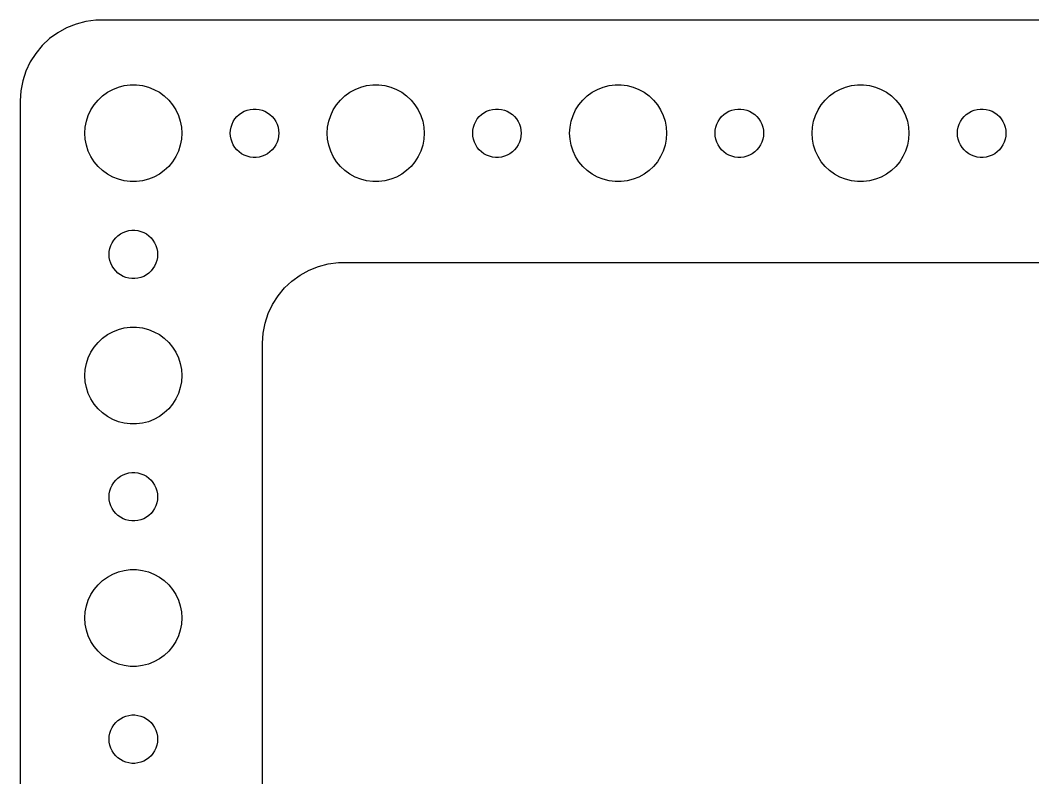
# Model space of a CAD drawing. Header units: metres. Extents: x -67 to 67, y -44 to 44.
# Drawn here: x -67 to -4.3, y -2.4 to 44.5 of the extents above; entities that cross this region are included whole.
import ezdxf

# ---------------------------------------------------------------- set-up
doc = ezdxf.new("R2010")
doc.units = ezdxf.units.M

msp = doc.modelspace()

# ---------------------------------------------------------------- linework, layer by layer
for p, q in [((-62.3139, 44.4901), (-62.9369, 44.4114)), ((62.3139, 44.4901), (-62.3139, 44.4901)), ((-64.1289, 44.0241), (-64.6791, 43.7216)), ((-63.5451, 44.2553), (-64.1289, 44.0241)), ((-62.9369, 44.4114), (-63.5451, 44.2553)), ((-65.1871, 43.3526), (-65.6448, 42.9227)), ((-64.6791, 43.7216), (-65.1871, 43.3526)), ((-65.6448, 42.9227), (-66.0451, 42.4389)), ((-66.0451, 42.4389), (-66.3815, 41.9088)), ((-66.3815, 41.9088), (-66.6489, 41.3406)), ((-66.8429, 40.7434), (-66.9606, 40.1267)), ((-66.6489, 41.3406), (-66.8429, 40.7434)), ((-66.9606, 40.1267), (-67, 39.5)), ((-61.6075, 40.033), (-61.2773, 40.2145)), ((-61.2773, 40.2145), (-60.927, 40.3532)), ((-60.927, 40.3532), (-60.5621, 40.4469)), ((-60.5621, 40.4469), (-60.1884, 40.4941)), ((-60.1884, 40.4941), (-59.8116, 40.4941)), ((-59.8116, 40.4941), (-59.4379, 40.4469)), ((-59.4379, 40.4469), (-59.0729, 40.3532)), ((-59.0729, 40.3532), (-58.7227, 40.2145)), ((-58.7227, 40.2145), (-58.3925, 40.033)), ((-46.6075, 40.033), (-46.2773, 40.2145)), ((-46.2773, 40.2145), (-45.927, 40.3532)), ((-45.927, 40.3532), (-45.5621, 40.4469)), ((-45.5621, 40.4469), (-45.1884, 40.4941)), ((-45.1884, 40.4941), (-44.8116, 40.4941)), ((-44.8116, 40.4941), (-44.4379, 40.4469)), ((-44.4379, 40.4469), (-44.0729, 40.3532)), ((-44.0729, 40.3532), (-43.7227, 40.2145)), ((-43.7227, 40.2145), (-43.3925, 40.033)), ((-31.6075, 40.033), (-31.2773, 40.2145)), ((-31.2773, 40.2145), (-30.927, 40.3532)), ((-30.927, 40.3532), (-30.5621, 40.4469)), ((-30.5621, 40.4469), (-30.1884, 40.4941)), ((-30.1884, 40.4941), (-29.8116, 40.4941)), ((-29.8116, 40.4941), (-29.4379, 40.4469)), ((-29.4379, 40.4469), (-29.0729, 40.3532)), ((-29.0729, 40.3532), (-28.7227, 40.2145)), ((-28.7227, 40.2145), (-28.3925, 40.033)), ((-16.6075, 40.033), (-16.2773, 40.2145)), ((-16.2773, 40.2145), (-15.927, 40.3532)), ((-15.927, 40.3532), (-15.5621, 40.4469)), ((-15.5621, 40.4469), (-15.1884, 40.4941)), ((-15.1884, 40.4941), (-14.8116, 40.4941)), ((-14.8116, 40.4941), (-14.4379, 40.4469)), ((-14.4379, 40.4469), (-14.0729, 40.3532)), ((-14.0729, 40.3532), (-13.7227, 40.2145)), ((-13.7227, 40.2145), (-13.3925, 40.033)), ((-67, 39.5), (-67, -39.5)), ((-62.427, 39.2634), (-62.1869, 39.5536)), ((-62.1869, 39.5536), (-61.9123, 39.8115)), ((-61.9123, 39.8115), (-61.6075, 40.033)), ((-58.3925, 40.033), (-58.0877, 39.8115)), ((-58.0877, 39.8115), (-57.8131, 39.5536)), ((-57.8131, 39.5536), (-57.5729, 39.2634)), ((-47.427, 39.2634), (-47.1869, 39.5536)), ((-47.1869, 39.5536), (-46.9123, 39.8115)), ((-46.9123, 39.8115), (-46.6075, 40.033)), ((-43.3925, 40.033), (-43.0877, 39.8115)), ((-43.0877, 39.8115), (-42.8131, 39.5536)), ((-42.8131, 39.5536), (-42.5729, 39.2634)), ((-32.427, 39.2634), (-32.1869, 39.5536)), ((-32.1869, 39.5536), (-31.9123, 39.8115)), ((-31.9123, 39.8115), (-31.6075, 40.033)), ((-28.3925, 40.033), (-28.0877, 39.8115)), ((-28.0877, 39.8115), (-27.8131, 39.5536)), ((-27.8131, 39.5536), (-27.5729, 39.2634)), ((-17.427, 39.2634), (-17.1869, 39.5536)), ((-17.1869, 39.5536), (-16.9123, 39.8115)), ((-16.9123, 39.8115), (-16.6075, 40.033)), ((-13.3925, 40.033), (-13.0877, 39.8115)), ((-13.0877, 39.8115), (-12.8131, 39.5536)), ((-12.8131, 39.5536), (-12.5729, 39.2634)), ((-62.7893, 38.6044), (-62.6289, 38.9453)), ((-62.6289, 38.9453), (-62.427, 39.2634)), ((-57.5729, 39.2634), (-57.3711, 38.9453)), ((-57.3711, 38.9453), (-57.2107, 38.6044)), ((-53.3037, 38.7665), (-53.1387, 38.8572)), ((-53.1387, 38.8572), (-52.9635, 38.9266)), ((-52.9635, 38.9266), (-52.7811, 38.9734)), ((-52.7811, 38.9734), (-52.5942, 38.997)), ((-52.5942, 38.997), (-52.4058, 38.997)), ((-52.4058, 38.997), (-52.2189, 38.9734)), ((-52.2189, 38.9734), (-52.0365, 38.9266)), ((-52.0365, 38.9266), (-51.8613, 38.8572)), ((-51.8613, 38.8572), (-51.6963, 38.7665)), ((-47.7893, 38.6044), (-47.6289, 38.9453)), ((-47.6289, 38.9453), (-47.427, 39.2634)), ((-42.5729, 39.2634), (-42.3711, 38.9453)), ((-42.3711, 38.9453), (-42.2107, 38.6044)), ((-38.3037, 38.7665), (-38.1387, 38.8572)), ((-38.1387, 38.8572), (-37.9635, 38.9266)), ((-37.9635, 38.9266), (-37.7811, 38.9734)), ((-37.7811, 38.9734), (-37.5942, 38.997)), ((-37.5942, 38.997), (-37.4058, 38.997)), ((-37.4058, 38.997), (-37.2189, 38.9734)), ((-37.2189, 38.9734), (-37.0365, 38.9266)), ((-37.0365, 38.9266), (-36.8613, 38.8572)), ((-36.8613, 38.8572), (-36.6963, 38.7665)), ((-32.7893, 38.6044), (-32.6289, 38.9453)), ((-32.6289, 38.9453), (-32.427, 39.2634)), ((-27.5729, 39.2634), (-27.3711, 38.9453)), ((-27.3711, 38.9453), (-27.2107, 38.6044)), ((-23.3037, 38.7665), (-23.1387, 38.8572)), ((-23.1387, 38.8572), (-22.9635, 38.9266)), ((-22.9635, 38.9266), (-22.7811, 38.9734)), ((-22.7811, 38.9734), (-22.5942, 38.997)), ((-22.5942, 38.997), (-22.4058, 38.997)), ((-22.4058, 38.997), (-22.2189, 38.9734)), ((-22.2189, 38.9734), (-22.0365, 38.9266)), ((-22.0365, 38.9266), (-21.8613, 38.8572)), ((-21.8613, 38.8572), (-21.6963, 38.7665)), ((-17.7893, 38.6044), (-17.6289, 38.9453)), ((-17.6289, 38.9453), (-17.427, 39.2634)), ((-12.5729, 39.2634), (-12.3711, 38.9453)), ((-12.3711, 38.9453), (-12.2107, 38.6044)), ((-8.30373, 38.7665), (-8.13866, 38.8572)), ((-8.13866, 38.8572), (-7.96352, 38.9266)), ((-7.96352, 38.9266), (-7.78107, 38.9734)), ((-7.78107, 38.9734), (-7.59418, 38.997)), ((-7.59418, 38.997), (-7.40581, 38.997)), ((-7.40581, 38.997), (-7.21892, 38.9734)), ((-7.21892, 38.9734), (-7.03647, 38.9266)), ((-7.03647, 38.9266), (-6.86133, 38.8572)), ((-6.86133, 38.8572), (-6.69626, 38.7665)), ((-62.9763, 37.876), (-62.9057, 38.2461)), ((-62.9057, 38.2461), (-62.7893, 38.6044)), ((-57.2107, 38.6044), (-57.0942, 38.2461)), ((-57.0942, 38.2461), (-57.0237, 37.876)), ((-53.8947, 38.0522), (-53.8145, 38.2226)), ((-53.8145, 38.2226), (-53.7135, 38.3817)), ((-53.7135, 38.3817), (-53.5934, 38.5268)), ((-53.5934, 38.5268), (-53.4561, 38.6558)), ((-53.4561, 38.6558), (-53.3037, 38.7665)), ((-51.6963, 38.7665), (-51.5439, 38.6558)), ((-51.5439, 38.6558), (-51.4065, 38.5268)), ((-51.4065, 38.5268), (-51.2865, 38.3817)), ((-51.2865, 38.3817), (-51.1855, 38.2226)), ((-51.1855, 38.2226), (-51.1053, 38.0522)), ((-47.9763, 37.876), (-47.9057, 38.2461)), ((-47.9057, 38.2461), (-47.7893, 38.6044)), ((-42.2107, 38.6044), (-42.0942, 38.2461)), ((-42.0942, 38.2461), (-42.0237, 37.876)), ((-38.8947, 38.0522), (-38.8145, 38.2226)), ((-38.8145, 38.2226), (-38.7135, 38.3817)), ((-38.7135, 38.3817), (-38.5934, 38.5268)), ((-38.5934, 38.5268), (-38.4561, 38.6558)), ((-38.4561, 38.6558), (-38.3037, 38.7665)), ((-36.6963, 38.7665), (-36.5439, 38.6558)), ((-36.5439, 38.6558), (-36.4065, 38.5268)), ((-36.4065, 38.5268), (-36.2865, 38.3817)), ((-36.2865, 38.3817), (-36.1855, 38.2226)), ((-36.1855, 38.2226), (-36.1053, 38.0522)), ((-32.9763, 37.876), (-32.9057, 38.2461)), ((-32.9057, 38.2461), (-32.7893, 38.6044)), ((-27.2107, 38.6044), (-27.0942, 38.2461)), ((-27.0942, 38.2461), (-27.0237, 37.876)), ((-23.8947, 38.0522), (-23.8145, 38.2226)), ((-23.8145, 38.2226), (-23.7135, 38.3817)), ((-23.7135, 38.3817), (-23.5934, 38.5268)), ((-23.5934, 38.5268), (-23.4561, 38.6558)), ((-23.4561, 38.6558), (-23.3037, 38.7665)), ((-21.6963, 38.7665), (-21.5439, 38.6558)), ((-21.5439, 38.6558), (-21.4065, 38.5268)), ((-21.4065, 38.5268), (-21.2865, 38.3817)), ((-21.2865, 38.3817), (-21.1855, 38.2226)), ((-21.1855, 38.2226), (-21.1053, 38.0522)), ((-17.9763, 37.876), (-17.9057, 38.2461)), ((-17.9057, 38.2461), (-17.7893, 38.6044)), ((-12.2107, 38.6044), (-12.0942, 38.2461)), ((-12.0942, 38.2461), (-12.0237, 37.876)), ((-8.89465, 38.0522), (-8.81445, 38.2226)), ((-8.81445, 38.2226), (-8.71352, 38.3817)), ((-8.71352, 38.3817), (-8.59344, 38.5268)), ((-8.59344, 38.5268), (-8.45613, 38.6558)), ((-8.45613, 38.6558), (-8.30373, 38.7665)), ((-6.69626, 38.7665), (-6.54385, 38.6558)), ((-6.54385, 38.6558), (-6.40654, 38.5268)), ((-6.40654, 38.5268), (-6.28647, 38.3817)), ((-6.28647, 38.3817), (-6.18553, 38.2226)), ((-6.18553, 38.2226), (-6.10533, 38.0522)), ((-63, 37.5), (-62.9763, 37.876)), ((-57.0237, 37.876), (-57, 37.5)), ((-54, 37.5), (-53.9882, 37.688)), ((-53.9882, 37.688), (-53.9529, 37.873)), ((-53.9529, 37.873), (-53.8947, 38.0522)), ((-51.1053, 38.0522), (-51.0471, 37.873)), ((-51.0471, 37.873), (-51.0118, 37.688)), ((-51.0118, 37.688), (-51, 37.5)), ((-48, 37.5), (-47.9763, 37.876)), ((-42.0237, 37.876), (-42, 37.5)), ((-39, 37.5), (-38.9882, 37.688)), ((-38.9882, 37.688), (-38.9529, 37.873)), ((-38.9529, 37.873), (-38.8947, 38.0522)), ((-36.1053, 38.0522), (-36.0471, 37.873)), ((-36.0471, 37.873), (-36.0118, 37.688)), ((-36.0118, 37.688), (-36, 37.5)), ((-33, 37.5), (-32.9763, 37.876)), ((-27.0237, 37.876), (-27, 37.5)), ((-24, 37.5), (-23.9882, 37.688)), ((-23.9882, 37.688), (-23.9529, 37.873)), ((-23.9529, 37.873), (-23.8947, 38.0522)), ((-21.1053, 38.0522), (-21.0471, 37.873)), ((-21.0471, 37.873), (-21.0118, 37.688)), ((-21.0118, 37.688), (-21, 37.5)), ((-18, 37.5), (-17.9763, 37.876)), ((-12.0237, 37.876), (-12, 37.5)), ((-9, 37.5), (-8.98816, 37.688)), ((-8.98816, 37.688), (-8.95287, 37.873)), ((-8.95287, 37.873), (-8.89465, 38.0522)), ((-6.10533, 38.0522), (-6.04712, 37.873)), ((-6.04712, 37.873), (-6.01183, 37.688)), ((-6.01183, 37.688), (-6, 37.5)), ((-62.9763, 37.124), (-63, 37.5)), ((-62.9057, 36.7539), (-62.9763, 37.124)), ((-57.0237, 37.124), (-57.0942, 36.7539)), ((-57, 37.5), (-57.0237, 37.124)), ((-53.9882, 37.312), (-54, 37.5)), ((-53.9529, 37.127), (-53.9882, 37.312)), ((-53.8947, 36.9478), (-53.9529, 37.127)), ((-51.0471, 37.127), (-51.1053, 36.9478)), ((-51.0118, 37.312), (-51.0471, 37.127)), ((-51, 37.5), (-51.0118, 37.312)), ((-47.9763, 37.124), (-48, 37.5)), ((-47.9057, 36.7539), (-47.9763, 37.124)), ((-42.0237, 37.124), (-42.0942, 36.7539)), ((-42, 37.5), (-42.0237, 37.124)), ((-38.9882, 37.312), (-39, 37.5)), ((-38.9529, 37.127), (-38.9882, 37.312)), ((-38.8947, 36.9478), (-38.9529, 37.127)), ((-36.0471, 37.127), (-36.1053, 36.9478)), ((-36.0118, 37.312), (-36.0471, 37.127)), ((-36, 37.5), (-36.0118, 37.312)), ((-32.9763, 37.124), (-33, 37.5)), ((-32.9057, 36.7539), (-32.9763, 37.124)), ((-27.0237, 37.124), (-27.0942, 36.7539)), ((-27, 37.5), (-27.0237, 37.124)), ((-23.9882, 37.312), (-24, 37.5)), ((-23.9529, 37.127), (-23.9882, 37.312)), ((-23.8947, 36.9478), (-23.9529, 37.127)), ((-21.0471, 37.127), (-21.1053, 36.9478)), ((-21.0118, 37.312), (-21.0471, 37.127)), ((-21, 37.5), (-21.0118, 37.312)), ((-17.9763, 37.124), (-18, 37.5)), ((-17.9057, 36.7539), (-17.9763, 37.124)), ((-12.0237, 37.124), (-12.0942, 36.7539)), ((-12, 37.5), (-12.0237, 37.124)), ((-8.98816, 37.312), (-9, 37.5)), ((-8.95287, 37.127), (-8.98816, 37.312)), ((-8.89465, 36.9478), (-8.95287, 37.127)), ((-6.04712, 37.127), (-6.10533, 36.9478)), ((-6.01183, 37.312), (-6.04712, 37.127)), ((-6, 37.5), (-6.01183, 37.312)), ((-62.7893, 36.3956), (-62.9057, 36.7539)), ((-62.6289, 36.0547), (-62.7893, 36.3956)), ((-57.2107, 36.3956), (-57.3711, 36.0547)), ((-57.0942, 36.7539), (-57.2107, 36.3956)), ((-53.8145, 36.7774), (-53.8947, 36.9478)), ((-53.7135, 36.6183), (-53.8145, 36.7774)), ((-53.5934, 36.4732), (-53.7135, 36.6183)), ((-53.4561, 36.3442), (-53.5934, 36.4732)), ((-53.3037, 36.2335), (-53.4561, 36.3442)), ((-51.5439, 36.3442), (-51.6963, 36.2335)), ((-51.4065, 36.4732), (-51.5439, 36.3442)), ((-51.2865, 36.6183), (-51.4065, 36.4732)), ((-51.1855, 36.7774), (-51.2865, 36.6183)), ((-51.1053, 36.9478), (-51.1855, 36.7774)), ((-47.7893, 36.3956), (-47.9057, 36.7539)), ((-47.6289, 36.0547), (-47.7893, 36.3956)), ((-42.2107, 36.3956), (-42.3711, 36.0547)), ((-42.0942, 36.7539), (-42.2107, 36.3956)), ((-38.8145, 36.7774), (-38.8947, 36.9478)), ((-38.7135, 36.6183), (-38.8145, 36.7774)), ((-38.5934, 36.4732), (-38.7135, 36.6183)), ((-38.4561, 36.3442), (-38.5934, 36.4732)), ((-38.3037, 36.2335), (-38.4561, 36.3442)), ((-36.5439, 36.3442), (-36.6963, 36.2335)), ((-36.4065, 36.4732), (-36.5439, 36.3442)), ((-36.2865, 36.6183), (-36.4065, 36.4732)), ((-36.1855, 36.7774), (-36.2865, 36.6183)), ((-36.1053, 36.9478), (-36.1855, 36.7774)), ((-32.7893, 36.3956), (-32.9057, 36.7539)), ((-32.6289, 36.0547), (-32.7893, 36.3956)), ((-27.2107, 36.3956), (-27.3711, 36.0547)), ((-27.0942, 36.7539), (-27.2107, 36.3956)), ((-23.8145, 36.7774), (-23.8947, 36.9478)), ((-23.7135, 36.6183), (-23.8145, 36.7774)), ((-23.5934, 36.4732), (-23.7135, 36.6183)), ((-23.4561, 36.3442), (-23.5934, 36.4732)), ((-23.3037, 36.2335), (-23.4561, 36.3442)), ((-21.5439, 36.3442), (-21.6963, 36.2335)), ((-21.4065, 36.4732), (-21.5439, 36.3442)), ((-21.2865, 36.6183), (-21.4065, 36.4732)), ((-21.1855, 36.7774), (-21.2865, 36.6183)), ((-21.1053, 36.9478), (-21.1855, 36.7774)), ((-17.7893, 36.3956), (-17.9057, 36.7539)), ((-17.6289, 36.0547), (-17.7893, 36.3956)), ((-12.2107, 36.3956), (-12.3711, 36.0547)), ((-12.0942, 36.7539), (-12.2107, 36.3956)), ((-8.81445, 36.7774), (-8.89465, 36.9478)), ((-8.71352, 36.6183), (-8.81445, 36.7774)), ((-8.59344, 36.4732), (-8.71352, 36.6183)), ((-8.45613, 36.3442), (-8.59344, 36.4732)), ((-8.30373, 36.2335), (-8.45613, 36.3442)), ((-6.54385, 36.3442), (-6.69626, 36.2335)), ((-6.40654, 36.4732), (-6.54385, 36.3442)), ((-6.28647, 36.6183), (-6.40654, 36.4732)), ((-6.18553, 36.7774), (-6.28647, 36.6183)), ((-6.10533, 36.9478), (-6.18553, 36.7774)), ((-62.427, 35.7366), (-62.6289, 36.0547)), ((-62.1869, 35.4464), (-62.427, 35.7366)), ((-57.5729, 35.7366), (-57.8131, 35.4464)), ((-57.3711, 36.0547), (-57.5729, 35.7366)), ((-53.1387, 36.1428), (-53.3037, 36.2335)), ((-52.9635, 36.0734), (-53.1387, 36.1428)), ((-52.7811, 36.0266), (-52.9635, 36.0734)), ((-52.5942, 36.003), (-52.7811, 36.0266)), ((-52.4058, 36.003), (-52.5942, 36.003)), ((-52.2189, 36.0266), (-52.4058, 36.003)), ((-52.0365, 36.0734), (-52.2189, 36.0266)), ((-51.8613, 36.1428), (-52.0365, 36.0734)), ((-51.6963, 36.2335), (-51.8613, 36.1428)), ((-47.427, 35.7366), (-47.6289, 36.0547)), ((-47.1869, 35.4464), (-47.427, 35.7366)), ((-42.5729, 35.7366), (-42.8131, 35.4464)), ((-42.3711, 36.0547), (-42.5729, 35.7366)), ((-38.1387, 36.1428), (-38.3037, 36.2335)), ((-37.9635, 36.0734), (-38.1387, 36.1428)), ((-37.7811, 36.0266), (-37.9635, 36.0734)), ((-37.5942, 36.003), (-37.7811, 36.0266)), ((-37.4058, 36.003), (-37.5942, 36.003)), ((-37.2189, 36.0266), (-37.4058, 36.003)), ((-37.0365, 36.0734), (-37.2189, 36.0266)), ((-36.8613, 36.1428), (-37.0365, 36.0734)), ((-36.6963, 36.2335), (-36.8613, 36.1428)), ((-32.427, 35.7366), (-32.6289, 36.0547)), ((-32.1869, 35.4464), (-32.427, 35.7366)), ((-27.5729, 35.7366), (-27.8131, 35.4464)), ((-27.3711, 36.0547), (-27.5729, 35.7366)), ((-23.1387, 36.1428), (-23.3037, 36.2335)), ((-22.9635, 36.0734), (-23.1387, 36.1428)), ((-22.7811, 36.0266), (-22.9635, 36.0734)), ((-22.5942, 36.003), (-22.7811, 36.0266)), ((-22.4058, 36.003), (-22.5942, 36.003)), ((-22.2189, 36.0266), (-22.4058, 36.003)), ((-22.0365, 36.0734), (-22.2189, 36.0266)), ((-21.8613, 36.1428), (-22.0365, 36.0734)), ((-21.6963, 36.2335), (-21.8613, 36.1428)), ((-17.427, 35.7366), (-17.6289, 36.0547)), ((-17.1869, 35.4464), (-17.427, 35.7366)), ((-12.5729, 35.7366), (-12.8131, 35.4464)), ((-12.3711, 36.0547), (-12.5729, 35.7366)), ((-8.13866, 36.1428), (-8.30373, 36.2335)), ((-7.96352, 36.0734), (-8.13866, 36.1428)), ((-7.78107, 36.0266), (-7.96352, 36.0734)), ((-7.59418, 36.003), (-7.78107, 36.0266)), ((-7.40581, 36.003), (-7.59418, 36.003)), ((-7.21892, 36.0266), (-7.40581, 36.003)), ((-7.03647, 36.0734), (-7.21892, 36.0266)), ((-6.86133, 36.1428), (-7.03647, 36.0734)), ((-6.69626, 36.2335), (-6.86133, 36.1428)), ((-61.9123, 35.1885), (-62.1869, 35.4464)), ((-61.6075, 34.967), (-61.9123, 35.1885)), ((-58.0877, 35.1885), (-58.3925, 34.967)), ((-57.8131, 35.4464), (-58.0877, 35.1885)), ((-46.9123, 35.1885), (-47.1869, 35.4464)), ((-46.6075, 34.967), (-46.9123, 35.1885)), ((-43.0877, 35.1885), (-43.3925, 34.967)), ((-42.8131, 35.4464), (-43.0877, 35.1885)), ((-31.9123, 35.1885), (-32.1869, 35.4464)), ((-31.6075, 34.967), (-31.9123, 35.1885)), ((-28.0877, 35.1885), (-28.3925, 34.967)), ((-27.8131, 35.4464), (-28.0877, 35.1885)), ((-16.9123, 35.1885), (-17.1869, 35.4464)), ((-16.6075, 34.967), (-16.9123, 35.1885)), ((-13.0877, 35.1885), (-13.3925, 34.967)), ((-12.8131, 35.4464), (-13.0877, 35.1885)), ((-61.2773, 34.7855), (-61.6075, 34.967)), ((-60.927, 34.6468), (-61.2773, 34.7855)), ((-60.5621, 34.5531), (-60.927, 34.6468)), ((-60.1884, 34.5059), (-60.5621, 34.5531)), ((-59.8116, 34.5059), (-60.1884, 34.5059)), ((-59.4379, 34.5531), (-59.8116, 34.5059)), ((-59.0729, 34.6468), (-59.4379, 34.5531)), ((-58.7227, 34.7855), (-59.0729, 34.6468)), ((-58.3925, 34.967), (-58.7227, 34.7855)), ((-46.2773, 34.7855), (-46.6075, 34.967)), ((-45.927, 34.6468), (-46.2773, 34.7855)), ((-45.5621, 34.5531), (-45.927, 34.6468)), ((-45.1884, 34.5059), (-45.5621, 34.5531)), ((-44.8116, 34.5059), (-45.1884, 34.5059)), ((-44.4379, 34.5531), (-44.8116, 34.5059)), ((-44.0729, 34.6468), (-44.4379, 34.5531)), ((-43.7227, 34.7855), (-44.0729, 34.6468)), ((-43.3925, 34.967), (-43.7227, 34.7855)), ((-31.2773, 34.7855), (-31.6075, 34.967)), ((-30.927, 34.6468), (-31.2773, 34.7855)), ((-30.5621, 34.5531), (-30.927, 34.6468)), ((-30.1884, 34.5059), (-30.5621, 34.5531)), ((-29.8116, 34.5059), (-30.1884, 34.5059)), ((-29.4379, 34.5531), (-29.8116, 34.5059)), ((-29.0729, 34.6468), (-29.4379, 34.5531)), ((-28.7227, 34.7855), (-29.0729, 34.6468)), ((-28.3925, 34.967), (-28.7227, 34.7855)), ((-16.2773, 34.7855), (-16.6075, 34.967)), ((-15.927, 34.6468), (-16.2773, 34.7855)), ((-15.5621, 34.5531), (-15.927, 34.6468)), ((-15.1884, 34.5059), (-15.5621, 34.5531)), ((-14.8116, 34.5059), (-15.1884, 34.5059)), ((-14.4379, 34.5531), (-14.8116, 34.5059)), ((-14.0729, 34.6468), (-14.4379, 34.5531)), ((-13.7227, 34.7855), (-14.0729, 34.6468)), ((-13.3925, 34.967), (-13.7227, 34.7855)), ((-60.8037, 31.2665), (-60.6387, 31.3572)), ((-60.6387, 31.3572), (-60.4635, 31.4266)), ((-60.4635, 31.4266), (-60.2811, 31.4734)), ((-60.2811, 31.4734), (-60.0942, 31.497)), ((-60.0942, 31.497), (-59.9058, 31.497)), ((-59.9058, 31.497), (-59.7189, 31.4734)), ((-59.7189, 31.4734), (-59.5365, 31.4266)), ((-59.5365, 31.4266), (-59.3613, 31.3572)), ((-59.3613, 31.3572), (-59.1963, 31.2665)), ((-61.3947, 30.5522), (-61.3145, 30.7226)), ((-61.3145, 30.7226), (-61.2135, 30.8817)), ((-61.2135, 30.8817), (-61.0934, 31.0268)), ((-61.0934, 31.0268), (-60.9561, 31.1558)), ((-60.9561, 31.1558), (-60.8037, 31.2665)), ((-59.1963, 31.2665), (-59.0439, 31.1558)), ((-59.0439, 31.1558), (-58.9065, 31.0268)), ((-58.9065, 31.0268), (-58.7865, 30.8817)), ((-58.7865, 30.8817), (-58.6855, 30.7226)), ((-58.6855, 30.7226), (-58.6053, 30.5522)), ((-61.5, 30), (-61.4882, 30.188)), ((-61.4882, 30.188), (-61.4529, 30.373)), ((-61.4529, 30.373), (-61.3947, 30.5522)), ((-58.6053, 30.5522), (-58.5471, 30.373)), ((-58.5471, 30.373), (-58.5118, 30.188)), ((-58.5118, 30.188), (-58.5, 30)), ((-61.4882, 29.812), (-61.5, 30)), ((-61.4529, 29.627), (-61.4882, 29.812)), ((-61.3947, 29.4478), (-61.4529, 29.627)), ((-58.5471, 29.627), (-58.6053, 29.4478)), ((-58.5118, 29.812), (-58.5471, 29.627)), ((-58.5, 30), (-58.5118, 29.812)), ((-47.9369, 29.4114), (-47.3139, 29.4901)), ((-47.3139, 29.4901), (47.3139, 29.4901)), ((-61.3145, 29.2774), (-61.3947, 29.4478)), ((-61.2135, 29.1183), (-61.3145, 29.2774)), ((-61.0934, 28.9732), (-61.2135, 29.1183)), ((-60.9561, 28.8442), (-61.0934, 28.9732)), ((-60.8037, 28.7335), (-60.9561, 28.8442)), ((-59.0439, 28.8442), (-59.1963, 28.7335)), ((-58.9065, 28.9732), (-59.0439, 28.8442)), ((-58.7865, 29.1183), (-58.9065, 28.9732)), ((-58.6855, 29.2774), (-58.7865, 29.1183)), ((-58.6053, 29.4478), (-58.6855, 29.2774)), ((-49.6791, 28.7216), (-49.1289, 29.0241)), ((-49.1289, 29.0241), (-48.5451, 29.2553)), ((-48.5451, 29.2553), (-47.9369, 29.4114)), ((-60.6387, 28.6427), (-60.8037, 28.7335)), ((-60.4635, 28.5734), (-60.6387, 28.6427)), ((-60.2811, 28.5266), (-60.4635, 28.5734)), ((-60.0942, 28.503), (-60.2811, 28.5266)), ((-59.9058, 28.503), (-60.0942, 28.503)), ((-59.7189, 28.5266), (-59.9058, 28.503)), ((-59.5365, 28.5734), (-59.7189, 28.5266)), ((-59.3613, 28.6427), (-59.5365, 28.5734)), ((-59.1963, 28.7335), (-59.3613, 28.6427)), ((-50.6448, 27.9227), (-50.1871, 28.3526)), ((-50.1871, 28.3526), (-49.6791, 28.7216)), ((-51.0451, 27.4389), (-50.6448, 27.9227)), ((-51.3815, 26.9088), (-51.0451, 27.4389)), ((-51.8429, 25.7434), (-51.6489, 26.3406)), ((-51.6489, 26.3406), (-51.3815, 26.9088)), ((-51.9606, 25.1267), (-51.8429, 25.7434)), ((-61.6075, 25.033), (-61.2773, 25.2145)), ((-61.2773, 25.2145), (-60.927, 25.3532)), ((-60.927, 25.3532), (-60.5621, 25.4469)), ((-60.5621, 25.4469), (-60.1884, 25.4941)), ((-60.1884, 25.4941), (-59.8116, 25.4941)), ((-59.8116, 25.4941), (-59.4379, 25.4469)), ((-59.4379, 25.4469), (-59.0729, 25.3532)), ((-59.0729, 25.3532), (-58.7227, 25.2145)), ((-58.7227, 25.2145), (-58.3925, 25.033)), ((-52, 24.5), (-51.9606, 25.1267)), ((-62.427, 24.2634), (-62.1869, 24.5536)), ((-62.1869, 24.5536), (-61.9123, 24.8115)), ((-61.9123, 24.8115), (-61.6075, 25.033)), ((-58.3925, 25.033), (-58.0877, 24.8115)), ((-58.0877, 24.8115), (-57.8131, 24.5536)), ((-57.8131, 24.5536), (-57.5729, 24.2634)), ((-52, -24.5), (-52, 24.5)), ((-62.7893, 23.6044), (-62.6289, 23.9453)), ((-62.6289, 23.9453), (-62.427, 24.2634)), ((-57.5729, 24.2634), (-57.3711, 23.9453)), ((-57.3711, 23.9453), (-57.2107, 23.6044)), ((-62.9763, 22.876), (-62.9057, 23.2461)), ((-62.9057, 23.2461), (-62.7893, 23.6044)), ((-57.2107, 23.6044), (-57.0942, 23.2461)), ((-57.0942, 23.2461), (-57.0237, 22.876)), ((-63, 22.5), (-62.9763, 22.876)), ((-57.0237, 22.876), (-57, 22.5)), ((-62.9763, 22.124), (-63, 22.5)), ((-62.9057, 21.7539), (-62.9763, 22.124)), ((-57.0237, 22.124), (-57.0942, 21.7539)), ((-57, 22.5), (-57.0237, 22.124)), ((-62.7893, 21.3956), (-62.9057, 21.7539)), ((-62.6289, 21.0547), (-62.7893, 21.3956)), ((-57.2107, 21.3956), (-57.3711, 21.0547)), ((-57.0942, 21.7539), (-57.2107, 21.3956)), ((-62.427, 20.7366), (-62.6289, 21.0547)), ((-62.1869, 20.4464), (-62.427, 20.7366)), ((-57.5729, 20.7366), (-57.8131, 20.4464)), ((-57.3711, 21.0547), (-57.5729, 20.7366)), ((-61.9123, 20.1884), (-62.1869, 20.4464)), ((-61.6075, 19.967), (-61.9123, 20.1884)), ((-58.0877, 20.1884), (-58.3925, 19.967)), ((-57.8131, 20.4464), (-58.0877, 20.1884)), ((-61.2773, 19.7855), (-61.6075, 19.967)), ((-60.927, 19.6468), (-61.2773, 19.7855)), ((-60.5621, 19.5531), (-60.927, 19.6468)), ((-60.1884, 19.5059), (-60.5621, 19.5531)), ((-59.8116, 19.5059), (-60.1884, 19.5059)), ((-59.4379, 19.5531), (-59.8116, 19.5059)), ((-59.0729, 19.6468), (-59.4379, 19.5531)), ((-58.7227, 19.7855), (-59.0729, 19.6468)), ((-58.3925, 19.967), (-58.7227, 19.7855)), ((-60.8037, 16.2665), (-60.6387, 16.3572)), ((-60.6387, 16.3572), (-60.4635, 16.4266)), ((-60.4635, 16.4266), (-60.2811, 16.4734)), ((-60.2811, 16.4734), (-60.0942, 16.497)), ((-60.0942, 16.497), (-59.9058, 16.497)), ((-59.9058, 16.497), (-59.7189, 16.4734)), ((-59.7189, 16.4734), (-59.5365, 16.4266)), ((-59.5365, 16.4266), (-59.3613, 16.3572)), ((-59.3613, 16.3572), (-59.1963, 16.2665)), ((-61.3947, 15.5522), (-61.3145, 15.7226)), ((-61.3145, 15.7226), (-61.2135, 15.8817)), ((-61.2135, 15.8817), (-61.0934, 16.0268)), ((-61.0934, 16.0268), (-60.9561, 16.1558)), ((-60.9561, 16.1558), (-60.8037, 16.2665)), ((-59.1963, 16.2665), (-59.0439, 16.1558)), ((-59.0439, 16.1558), (-58.9065, 16.0268)), ((-58.9065, 16.0268), (-58.7865, 15.8817)), ((-58.7865, 15.8817), (-58.6855, 15.7226)), ((-58.6855, 15.7226), (-58.6053, 15.5522)), ((-61.5, 15), (-61.4882, 15.188)), ((-61.4882, 15.188), (-61.4529, 15.373)), ((-61.4529, 15.373), (-61.3947, 15.5522)), ((-58.6053, 15.5522), (-58.5471, 15.373)), ((-58.5471, 15.373), (-58.5118, 15.188)), ((-58.5118, 15.188), (-58.5, 15)), ((-61.4882, 14.812), (-61.5, 15)), ((-61.4529, 14.627), (-61.4882, 14.812)), ((-61.3947, 14.4478), (-61.4529, 14.627)), ((-61.3145, 14.2774), (-61.3947, 14.4478)), ((-58.6053, 14.4478), (-58.6855, 14.2774)), ((-58.5471, 14.627), (-58.6053, 14.4478)), ((-58.5118, 14.812), (-58.5471, 14.627)), ((-58.5, 15), (-58.5118, 14.812)), ((-61.2135, 14.1183), (-61.3145, 14.2774)), ((-61.0934, 13.9732), (-61.2135, 14.1183)), ((-60.9561, 13.8442), (-61.0934, 13.9732)), ((-60.8037, 13.7335), (-60.9561, 13.8442)), ((-59.0439, 13.8442), (-59.1963, 13.7335)), ((-58.9065, 13.9732), (-59.0439, 13.8442)), ((-58.7865, 14.1183), (-58.9065, 13.9732)), ((-58.6855, 14.2774), (-58.7865, 14.1183)), ((-60.6387, 13.6427), (-60.8037, 13.7335)), ((-60.4635, 13.5734), (-60.6387, 13.6427)), ((-60.2811, 13.5266), (-60.4635, 13.5734)), ((-60.0942, 13.5029), (-60.2811, 13.5266)), ((-59.9058, 13.5029), (-60.0942, 13.5029)), ((-59.7189, 13.5266), (-59.9058, 13.5029)), ((-59.5365, 13.5734), (-59.7189, 13.5266)), ((-59.3613, 13.6427), (-59.5365, 13.5734)), ((-59.1963, 13.7335), (-59.3613, 13.6427)), ((-61.9123, 9.81154), (-61.6075, 10.033)), ((-61.6075, 10.033), (-61.2773, 10.2145)), ((-61.2773, 10.2145), (-60.927, 10.3532)), ((-60.927, 10.3532), (-60.5621, 10.4469)), ((-60.5621, 10.4469), (-60.1884, 10.4941)), ((-60.1884, 10.4941), (-59.8116, 10.4941)), ((-59.8116, 10.4941), (-59.4379, 10.4469)), ((-59.4379, 10.4469), (-59.0729, 10.3532)), ((-59.0729, 10.3532), (-58.7227, 10.2145)), ((-58.7227, 10.2145), (-58.3925, 10.033)), ((-58.3925, 10.033), (-58.0877, 9.81154)), ((-62.427, 9.26335), (-62.1869, 9.55363)), ((-62.1869, 9.55363), (-61.9123, 9.81154)), ((-58.0877, 9.81154), (-57.8131, 9.55363)), ((-57.8131, 9.55363), (-57.5729, 9.26335)), ((-62.7893, 8.60437), (-62.6289, 8.94525)), ((-62.6289, 8.94525), (-62.427, 9.26335)), ((-57.5729, 9.26335), (-57.3711, 8.94525)), ((-57.3711, 8.94525), (-57.2107, 8.60437)), ((-62.9763, 7.87599), (-62.9057, 8.24606)), ((-62.9057, 8.24606), (-62.7893, 8.60437)), ((-57.2107, 8.60437), (-57.0942, 8.24606)), ((-57.0942, 8.24606), (-57.0237, 7.87599)), ((-63, 7.5), (-62.9763, 7.87599)), ((-57.0237, 7.87599), (-57, 7.5)), ((-62.9763, 7.12399), (-63, 7.5)), ((-62.9057, 6.75392), (-62.9763, 7.12399)), ((-57.0237, 7.12399), (-57.0942, 6.75392)), ((-57, 7.5), (-57.0237, 7.12399)), ((-62.7893, 6.39561), (-62.9057, 6.75392)), ((-62.6289, 6.05473), (-62.7893, 6.39561)), ((-57.2107, 6.39561), (-57.3711, 6.05473)), ((-57.0942, 6.75392), (-57.2107, 6.39561)), ((-62.427, 5.73663), (-62.6289, 6.05473)), ((-62.1869, 5.44635), (-62.427, 5.73663)), ((-57.5729, 5.73663), (-57.8131, 5.44635)), ((-57.3711, 6.05473), (-57.5729, 5.73663)), ((-61.9123, 5.18845), (-62.1869, 5.44635)), ((-61.6075, 4.96701), (-61.9123, 5.18845)), ((-58.0877, 5.18845), (-58.3925, 4.96701)), ((-57.8131, 5.44635), (-58.0877, 5.18845)), ((-61.2773, 4.78551), (-61.6075, 4.96701)), ((-60.927, 4.64682), (-61.2773, 4.78551)), ((-60.5621, 4.55313), (-60.927, 4.64682)), ((-60.1884, 4.50591), (-60.5621, 4.55313)), ((-59.8116, 4.50591), (-60.1884, 4.50591)), ((-59.4379, 4.55313), (-59.8116, 4.50591)), ((-59.0729, 4.64682), (-59.4379, 4.55313)), ((-58.7227, 4.78551), (-59.0729, 4.64682)), ((-58.3925, 4.96701), (-58.7227, 4.78551)), ((-60.9561, 1.15576), (-60.8037, 1.26648)), ((-60.8037, 1.26648), (-60.6387, 1.35724)), ((-60.6387, 1.35724), (-60.4635, 1.42657)), ((-60.4635, 1.42657), (-60.2811, 1.47342)), ((-60.2811, 1.47342), (-60.0942, 1.49704)), ((-60.0942, 1.49704), (-59.9058, 1.49704)), ((-59.9058, 1.49704), (-59.7189, 1.47342)), ((-59.7189, 1.47342), (-59.5365, 1.42657)), ((-59.5365, 1.42657), (-59.3613, 1.35724)), ((-59.3613, 1.35724), (-59.1963, 1.26648)), ((-59.1963, 1.26648), (-59.0439, 1.15576)), ((-61.3947, 0.55219), (-61.3145, 0.72263)), ((-61.3145, 0.72263), (-61.2135, 0.88167)), ((-61.2135, 0.88167), (-61.0934, 1.02681)), ((-61.0934, 1.02681), (-60.9561, 1.15576)), ((-59.0439, 1.15576), (-58.9065, 1.02681)), ((-58.9065, 1.02681), (-58.7865, 0.88167)), ((-58.7865, 0.88167), (-58.6855, 0.72263)), ((-58.6855, 0.72263), (-58.6053, 0.55219)), ((-61.5, 0), (-61.4882, 0.18799)), ((-61.4882, -0.18799), (-61.5, 0)), ((-61.4882, 0.18799), (-61.4529, 0.37303)), ((-61.4529, 0.37303), (-61.3947, 0.55219)), ((-58.6053, 0.55219), (-58.5471, 0.37303)), ((-58.5471, 0.37303), (-58.5118, 0.18799)), ((-58.5118, 0.18799), (-58.5, 0)), ((-58.5, 0), (-58.5118, -0.18799)), ((-61.4529, -0.37303), (-61.4882, -0.18799)), ((-61.3947, -0.55219), (-61.4529, -0.37303)), ((-61.3145, -0.72263), (-61.3947, -0.55219)), ((-58.6053, -0.55219), (-58.6855, -0.72263)), ((-58.5471, -0.37303), (-58.6053, -0.55219)), ((-58.5118, -0.18799), (-58.5471, -0.37303)), ((-61.2135, -0.88167), (-61.3145, -0.72263)), ((-61.0934, -1.02681), (-61.2135, -0.88167)), ((-60.9561, -1.15576), (-61.0934, -1.02681)), ((-60.8037, -1.26648), (-60.9561, -1.15576)), ((-59.0439, -1.15576), (-59.1963, -1.26648)), ((-58.9065, -1.02681), (-59.0439, -1.15576)), ((-58.7865, -0.88167), (-58.9065, -1.02681)), ((-58.6855, -0.72263), (-58.7865, -0.88167)), ((-60.6387, -1.35724), (-60.8037, -1.26648)), ((-60.4635, -1.42657), (-60.6387, -1.35724)), ((-60.2811, -1.47342), (-60.4635, -1.42657)), ((-60.0942, -1.49704), (-60.2811, -1.47342)), ((-59.9058, -1.49704), (-60.0942, -1.49704)), ((-59.7189, -1.47342), (-59.9058, -1.49704)), ((-59.5365, -1.42657), (-59.7189, -1.47342)), ((-59.3613, -1.35724), (-59.5365, -1.42657)), ((-59.1963, -1.26648), (-59.3613, -1.35724))]:
    msp.add_line(p, q)

doc.saveas('drawing.dxf')
